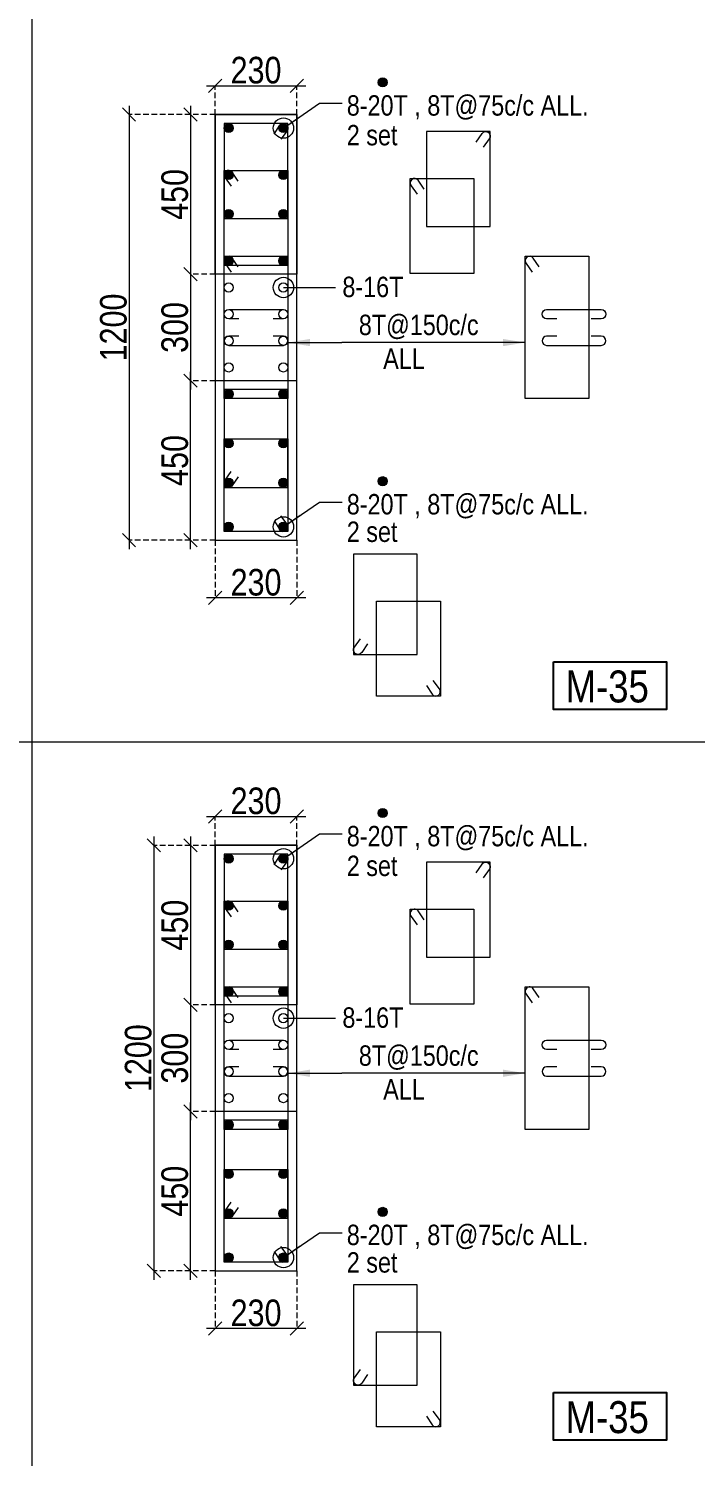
# Model space of a CAD drawing. Header units: millimetres. Extents: x 1112055 to 3390982, y -148532 to 766891.
# Drawn here: x 2112523 to 2120045, y 62093 to 78195 of the extents above; entities that cross this region are included whole.
import ezdxf
from ezdxf.enums import TextEntityAlignment as Align

# ---------------------------------------------------------------- set-up
doc = ezdxf.new("R2010")
doc.units = ezdxf.units.MM
doc.header["$PDMODE"] = 35
doc.header["$PDSIZE"] = -25
doc.linetypes.add('DASHED2', pattern=[0.375, 0.25, -0.125])
for name, color, linetype, lineweight in [('B COL', 1, 'Continuous', 30), ('B COL. SIZE DIM', 220, 'Continuous', 25), ('B COLSCH', 204, 'Continuous', 20), ('B STEEL', 34, 'Continuous', 15), ('B-ST TEXT', 7, 'Continuous', 9)]:
    doc.layers.add(name, color=color, linetype=linetype, lineweight=lineweight)
doc.layers.add('B TEXT', color=7, linetype='Continuous')
doc.styles.add('dim inside', font='romans.shx', dxfattribs={"width": 0.8, "height": 125})
doc.styles.add('SWINC', font='swissc.ttf')
doc.styles.add('TAHOMA', font='tahoma.ttf')
doc.dimstyles.new('dim inside', dxfattribs={"dimtxt": 125, "dimasz": 100, "dimexe": 0, "dimexo": 0, "dimgap": 10, "dimtad": 0, "dimdec": 0, "dimzin": 0, "dimdsep": 46, "dimtxsty": 'dim inside', "dimblk": 'SMALL', "dimcen": 0.09, "dimadec": 0, "dimazin": 0, "dimtfac": 1, "dimtdec": 0, "dimtofl": 0, "dimtmove": 0, "dimatfit": 3, "dimfxl": 1, "dimtolj": 1, "dimtzin": 0, "dimarcsym": 2})
doc.dimstyles.new('PARESH', dxfattribs={"dimscale": 0, "dimtxt": 300, "dimasz": 150, "dimexe": 150, "dimexo": 150, "dimgap": 25, "dimtad": 1, "dimdec": 0, "dimzin": 0, "dimdsep": 46, "dimtxsty": 'TAHOMA', "dimblk": 'ARCHTICK', "dimcen": 100, "dimdle": 150, "dimclrd": 251, "dimclre": 251, "dimclrt": 6, "dimadec": 0, "dimazin": 0, "dimtfac": 1, "dimtdec": 0, "dimtix": 1, "dimtofl": 0, "dimtmove": 0, "dimatfit": 2, "dimfxl": 0.18, "dimtolj": 1, "dimtzin": 0, "dimlwd": 9, "dimlwe": 9, "dimarcsym": 0})

# ---------------------------------------------------------------- blocks, each defined once
blk = doc.blocks.new('_Oblique')
at = {"color": 0, "linetype": 'ByBlock', "lineweight": -2}
blk.add_line((-0.5, -0.5), (0.5, 0.5), dxfattribs=at)
blk = doc.blocks.new('*D3553')
at = {"layer": 'B COL. SIZE DIM', "color": 250, "lineweight": 9, "ltscale": 250, "transparency": 16777216}
blk.add_line((2114529, 69309), (2115649, 69309), dxfattribs=at)
at = {"layer": 'B COL. SIZE DIM', "color": 250, "linetype": 'DASHED2', "lineweight": 9, "ltscale": 250, "transparency": 16777216}
for p, q in [((2114629, 68984), (2114629, 69309)), ((2115549, 68984), (2115549, 69309))]:
    blk.add_line(p, q, dxfattribs=at)
at = {"layer": 'Defpoints', "color": 0, "transparency": 16777216}
for p in [(2115549, 69309), (2114629, 68984), (2115549, 68984)]:
    blk.add_point(p, dxfattribs=at)
at = {"layer": 'B COL. SIZE DIM', "color": 250, "lineweight": 9, "transparency": 16777216, "xscale": 150, "yscale": 150, "zscale": 150, "rotation": 180}
blk.add_blockref('_Oblique', (2114629, 69309), dxfattribs=at)
at = {"layer": 'B COL. SIZE DIM', "color": 250, "lineweight": 9, "transparency": 16777216, "xscale": 150, "yscale": 150, "zscale": 150}
blk.add_blockref('_Oblique', (2115549, 69309), dxfattribs=at)
at = {"layer": 'B COL. SIZE DIM', "color": 6, "transparency": 16777216, "insert": (2115089, 69484), "char_height": 300, "attachment_point": 5, "style": 'SWINC'}
blk.add_mtext('\\A1;230', dxfattribs=at)
blk = doc.blocks.new('*D3554')
at = {"layer": 'B COL. SIZE DIM', "color": 250, "lineweight": 9, "ltscale": 250, "transparency": 16777216}
blk.add_line((2114348, 67284), (2114348, 65884), dxfattribs=at)
at = {"layer": 'B COL. SIZE DIM', "color": 250, "linetype": 'DASHED2', "lineweight": 9, "ltscale": 250, "transparency": 16777216}
for p, q in [((2114629, 67184), (2114348, 67184)), ((2114629, 65984), (2114348, 65984))]:
    blk.add_line(p, q, dxfattribs=at)
at = {"layer": 'Defpoints', "color": 0, "transparency": 16777216}
for p in [(2114629, 67184), (2114348, 65984), (2114629, 65984)]:
    blk.add_point(p, dxfattribs=at)
at = {"layer": 'B COL. SIZE DIM', "color": 250, "lineweight": 9, "transparency": 16777216, "xscale": 150, "yscale": 150, "zscale": 150}
for p, rotation in [((2114348, 67184), 90), ((2114348, 65984), 270)]:
    blk.add_blockref('_Oblique', p, dxfattribs=dict(at, rotation=rotation))
at = {"layer": 'B COL. SIZE DIM', "color": 6, "transparency": 16777216, "insert": (2114173, 66584), "char_height": 300, "attachment_point": 5, "rotation": 90, "style": 'SWINC'}
blk.add_mtext('\\A1;300', dxfattribs=at)
blk = doc.blocks.new('*D3555')
at = {"layer": 'B COL. SIZE DIM', "color": 250, "lineweight": 9, "ltscale": 250, "transparency": 16777216}
blk.add_line((2114348, 69084), (2114348, 67084), dxfattribs=at)
at = {"layer": 'B COL. SIZE DIM', "color": 250, "linetype": 'DASHED2', "lineweight": 9, "ltscale": 250, "transparency": 16777216}
for p, q in [((2114629, 68984), (2114348, 68984)), ((2114629, 67184), (2114348, 67184))]:
    blk.add_line(p, q, dxfattribs=at)
at = {"layer": 'Defpoints', "color": 0, "transparency": 16777216}
for p in [(2114629, 68984), (2114348, 67184), (2114629, 67184)]:
    blk.add_point(p, dxfattribs=at)
at = {"layer": 'B COL. SIZE DIM', "color": 250, "lineweight": 9, "transparency": 16777216, "xscale": 150, "yscale": 150, "zscale": 150}
for p, rotation in [((2114348, 68984), 90), ((2114348, 67184), 270)]:
    blk.add_blockref('_Oblique', p, dxfattribs=dict(at, rotation=rotation))
at = {"layer": 'B COL. SIZE DIM', "color": 6, "transparency": 16777216, "insert": (2114173, 68084), "char_height": 300, "attachment_point": 5, "rotation": 90, "style": 'SWINC'}
blk.add_mtext('\\A1;450', dxfattribs=at)
blk = doc.blocks.new('*D3556')
at = {"layer": 'B COL. SIZE DIM', "color": 250, "lineweight": 9, "ltscale": 250, "transparency": 16777216}
blk.add_line((2114348, 64084), (2114348, 66084), dxfattribs=at)
at = {"layer": 'B COL. SIZE DIM', "color": 250, "linetype": 'DASHED2', "lineweight": 9, "ltscale": 250, "transparency": 16777216}
for p, q in [((2114629, 65984), (2114348, 65984)), ((2114629, 64184), (2114348, 64184))]:
    blk.add_line(p, q, dxfattribs=at)
at = {"layer": 'Defpoints', "color": 0, "transparency": 16777216}
for p in [(2114348, 65984), (2114629, 65984), (2114629, 64184)]:
    blk.add_point(p, dxfattribs=at)
at = {"layer": 'B COL. SIZE DIM', "color": 250, "lineweight": 9, "transparency": 16777216, "xscale": 150, "yscale": 150, "zscale": 150}
for p, rotation in [((2114348, 65984), 90), ((2114348, 64184), 270)]:
    blk.add_blockref('_Oblique', p, dxfattribs=dict(at, rotation=rotation))
at = {"layer": 'B COL. SIZE DIM', "color": 6, "transparency": 16777216, "insert": (2114173, 65084), "char_height": 300, "attachment_point": 5, "rotation": 90, "style": 'SWINC'}
blk.add_mtext('\\A1;450', dxfattribs=at)
blk = doc.blocks.new('*D3557')
at = {"layer": 'B COL. SIZE DIM', "color": 250, "lineweight": 9, "ltscale": 250, "transparency": 16777216}
blk.add_line((2113936, 69084), (2113936, 64084), dxfattribs=at)
at = {"layer": 'B COL. SIZE DIM', "color": 250, "linetype": 'DASHED2', "lineweight": 9, "ltscale": 250, "transparency": 16777216}
for p, q in [((2114629, 68984), (2113936, 68984)), ((2114629, 64184), (2113936, 64184))]:
    blk.add_line(p, q, dxfattribs=at)
at = {"layer": 'Defpoints', "color": 0, "transparency": 16777216}
for p in [(2114629, 68984), (2113936, 64184), (2114629, 64184)]:
    blk.add_point(p, dxfattribs=at)
at = {"layer": 'B COL. SIZE DIM', "color": 250, "lineweight": 9, "transparency": 16777216, "xscale": 150, "yscale": 150, "zscale": 150}
for p, rotation in [((2113936, 68984), 90), ((2113936, 64184), 270)]:
    blk.add_blockref('_Oblique', p, dxfattribs=dict(at, rotation=rotation))
at = {"layer": 'B COL. SIZE DIM', "color": 6, "transparency": 16777216, "insert": (2113761, 66584), "char_height": 300, "attachment_point": 5, "rotation": 90, "style": 'SWINC'}
blk.add_mtext('\\A1;1200', dxfattribs=at)
blk = doc.blocks.new('*D3558')
at = {"layer": 'B COL. SIZE DIM', "color": 250, "linetype": 'DASHED2', "lineweight": 9, "ltscale": 250, "transparency": 16777216}
for p, q in [((2114629, 64184), (2114629, 63535)), ((2115549, 64184), (2115549, 63535))]:
    blk.add_line(p, q, dxfattribs=at)
at = {"layer": 'B COL. SIZE DIM', "color": 250, "lineweight": 9, "ltscale": 250, "transparency": 16777216}
blk.add_line((2115649, 63535), (2114529, 63535), dxfattribs=at)
at = {"layer": 'Defpoints', "color": 0, "transparency": 16777216}
for p in [(2114629, 64184), (2115549, 64184), (2114629, 63535)]:
    blk.add_point(p, dxfattribs=at)
at = {"layer": 'B COL. SIZE DIM', "color": 250, "lineweight": 9, "transparency": 16777216, "xscale": 150, "yscale": 150, "zscale": 150, "rotation": 180}
blk.add_blockref('_Oblique', (2114629, 63535), dxfattribs=at)
at = {"layer": 'B COL. SIZE DIM', "color": 250, "lineweight": 9, "transparency": 16777216, "xscale": 150, "yscale": 150, "zscale": 150}
blk.add_blockref('_Oblique', (2115549, 63535), dxfattribs=at)
at = {"layer": 'B COL. SIZE DIM', "color": 6, "transparency": 16777216, "insert": (2115089, 63710), "char_height": 300, "attachment_point": 5, "style": 'SWINC'}
blk.add_mtext('\\A1;230', dxfattribs=at)
blk = doc.blocks.new('_ArchTick')
at = {"color": 0, "linetype": 'ByBlock', "const_width": 0.15}
blk.add_lwpolyline([(-0.5, -0.5), (0.5, 0.5)], dxfattribs=at)
blk = doc.blocks.new('*D3559')
at = {"layer": 'B COL. SIZE DIM', "color": 250, "lineweight": 9, "ltscale": 250, "transparency": 16777216}
blk.add_line((2114529, 77549), (2115649, 77549), dxfattribs=at)
at = {"layer": 'B COL. SIZE DIM', "color": 250, "linetype": 'DASHED2', "lineweight": 9, "ltscale": 250, "transparency": 16777216}
for p, q in [((2114629, 77224), (2114629, 77549)), ((2115549, 77224), (2115549, 77549))]:
    blk.add_line(p, q, dxfattribs=at)
at = {"layer": 'Defpoints', "color": 0, "transparency": 16777216}
for p in [(2115549, 77549), (2114629, 77224), (2115549, 77224)]:
    blk.add_point(p, dxfattribs=at)
at = {"layer": 'B COL. SIZE DIM', "color": 250, "lineweight": 9, "transparency": 16777216, "xscale": 150, "yscale": 150, "zscale": 150, "rotation": 180}
blk.add_blockref('_Oblique', (2114629, 77549), dxfattribs=at)
at = {"layer": 'B COL. SIZE DIM', "color": 250, "lineweight": 9, "transparency": 16777216, "xscale": 150, "yscale": 150, "zscale": 150}
blk.add_blockref('_Oblique', (2115549, 77549), dxfattribs=at)
at = {"layer": 'B COL. SIZE DIM', "color": 6, "transparency": 16777216, "insert": (2115089, 77724), "char_height": 300, "attachment_point": 5, "style": 'SWINC'}
blk.add_mtext('\\A1;230', dxfattribs=at)
blk = doc.blocks.new('*D3560')
at = {"layer": 'B COL. SIZE DIM', "color": 250, "lineweight": 9, "ltscale": 250, "transparency": 16777216}
blk.add_line((2114348, 75524), (2114348, 74124), dxfattribs=at)
at = {"layer": 'B COL. SIZE DIM', "color": 250, "linetype": 'DASHED2', "lineweight": 9, "ltscale": 250, "transparency": 16777216}
for p, q in [((2114629, 75424), (2114348, 75424)), ((2114629, 74224), (2114348, 74224))]:
    blk.add_line(p, q, dxfattribs=at)
at = {"layer": 'Defpoints', "color": 0, "transparency": 16777216}
for p in [(2114629, 75424), (2114348, 74224), (2114629, 74224)]:
    blk.add_point(p, dxfattribs=at)
at = {"layer": 'B COL. SIZE DIM', "color": 250, "lineweight": 9, "transparency": 16777216, "xscale": 150, "yscale": 150, "zscale": 150}
for p, rotation in [((2114348, 75424), 90), ((2114348, 74224), 270)]:
    blk.add_blockref('_Oblique', p, dxfattribs=dict(at, rotation=rotation))
at = {"layer": 'B COL. SIZE DIM', "color": 6, "transparency": 16777216, "insert": (2114173, 74824), "char_height": 300, "attachment_point": 5, "rotation": 90, "style": 'SWINC'}
blk.add_mtext('\\A1;300', dxfattribs=at)
blk = doc.blocks.new('*D3561')
at = {"layer": 'B COL. SIZE DIM', "color": 250, "lineweight": 9, "ltscale": 250, "transparency": 16777216}
blk.add_line((2114348, 77324), (2114348, 75324), dxfattribs=at)
at = {"layer": 'B COL. SIZE DIM', "color": 250, "linetype": 'DASHED2', "lineweight": 9, "ltscale": 250, "transparency": 16777216}
for p, q in [((2114629, 77224), (2114348, 77224)), ((2114629, 75424), (2114348, 75424))]:
    blk.add_line(p, q, dxfattribs=at)
at = {"layer": 'Defpoints', "color": 0, "transparency": 16777216}
for p in [(2114629, 77224), (2114348, 75424), (2114629, 75424)]:
    blk.add_point(p, dxfattribs=at)
at = {"layer": 'B COL. SIZE DIM', "color": 250, "lineweight": 9, "transparency": 16777216, "xscale": 150, "yscale": 150, "zscale": 150}
for p, rotation in [((2114348, 77224), 90), ((2114348, 75424), 270)]:
    blk.add_blockref('_Oblique', p, dxfattribs=dict(at, rotation=rotation))
at = {"layer": 'B COL. SIZE DIM', "color": 6, "transparency": 16777216, "insert": (2114173, 76324), "char_height": 300, "attachment_point": 5, "rotation": 90, "style": 'SWINC'}
blk.add_mtext('\\A1;450', dxfattribs=at)
blk = doc.blocks.new('*D3562')
at = {"layer": 'B COL. SIZE DIM', "color": 250, "lineweight": 9, "ltscale": 250, "transparency": 16777216}
blk.add_line((2114348, 72324), (2114348, 74324), dxfattribs=at)
at = {"layer": 'B COL. SIZE DIM', "color": 250, "linetype": 'DASHED2', "lineweight": 9, "ltscale": 250, "transparency": 16777216}
for p, q in [((2114629, 74224), (2114348, 74224)), ((2114629, 72424), (2114348, 72424))]:
    blk.add_line(p, q, dxfattribs=at)
at = {"layer": 'Defpoints', "color": 0, "transparency": 16777216}
for p in [(2114348, 74224), (2114629, 74224), (2114629, 72424)]:
    blk.add_point(p, dxfattribs=at)
at = {"layer": 'B COL. SIZE DIM', "color": 250, "lineweight": 9, "transparency": 16777216, "xscale": 150, "yscale": 150, "zscale": 150}
for p, rotation in [((2114348, 74224), 90), ((2114348, 72424), 270)]:
    blk.add_blockref('_Oblique', p, dxfattribs=dict(at, rotation=rotation))
at = {"layer": 'B COL. SIZE DIM', "color": 6, "transparency": 16777216, "insert": (2114173, 73324), "char_height": 300, "attachment_point": 5, "rotation": 90, "style": 'SWINC'}
blk.add_mtext('\\A1;450', dxfattribs=at)
blk = doc.blocks.new('*D3563')
at = {"layer": 'B COL. SIZE DIM', "color": 250, "lineweight": 9, "ltscale": 250, "transparency": 16777216}
blk.add_line((2113656, 77324), (2113656, 72324), dxfattribs=at)
at = {"layer": 'B COL. SIZE DIM', "color": 250, "linetype": 'DASHED2', "lineweight": 9, "ltscale": 250, "transparency": 16777216}
for p, q in [((2114629, 77224), (2113656, 77224)), ((2114629, 72424), (2113656, 72424))]:
    blk.add_line(p, q, dxfattribs=at)
at = {"layer": 'Defpoints', "color": 0, "transparency": 16777216}
for p in [(2114629, 77224), (2113656, 72424), (2114629, 72424)]:
    blk.add_point(p, dxfattribs=at)
at = {"layer": 'B COL. SIZE DIM', "color": 250, "lineweight": 9, "transparency": 16777216, "xscale": 150, "yscale": 150, "zscale": 150}
for p, rotation in [((2113656, 77224), 90), ((2113656, 72424), 270)]:
    blk.add_blockref('_Oblique', p, dxfattribs=dict(at, rotation=rotation))
at = {"layer": 'B COL. SIZE DIM', "color": 6, "transparency": 16777216, "insert": (2113481, 74824), "char_height": 300, "attachment_point": 5, "rotation": 90, "style": 'SWINC'}
blk.add_mtext('\\A1;1200', dxfattribs=at)
blk = doc.blocks.new('*D3564')
at = {"layer": 'B COL. SIZE DIM', "color": 250, "linetype": 'DASHED2', "lineweight": 9, "ltscale": 250, "transparency": 16777216}
for p, q in [((2114629, 72424), (2114629, 71774)), ((2115549, 72424), (2115549, 71774))]:
    blk.add_line(p, q, dxfattribs=at)
at = {"layer": 'B COL. SIZE DIM', "color": 250, "lineweight": 9, "ltscale": 250, "transparency": 16777216}
blk.add_line((2115649, 71774), (2114529, 71774), dxfattribs=at)
at = {"layer": 'Defpoints', "color": 0, "transparency": 16777216}
for p in [(2114629, 72424), (2115549, 72424), (2114629, 71774)]:
    blk.add_point(p, dxfattribs=at)
at = {"layer": 'B COL. SIZE DIM', "color": 250, "lineweight": 9, "transparency": 16777216, "xscale": 150, "yscale": 150, "zscale": 150, "rotation": 180}
blk.add_blockref('_Oblique', (2114629, 71774), dxfattribs=at)
at = {"layer": 'B COL. SIZE DIM', "color": 250, "lineweight": 9, "transparency": 16777216, "xscale": 150, "yscale": 150, "zscale": 150}
blk.add_blockref('_Oblique', (2115549, 71774), dxfattribs=at)
at = {"layer": 'B COL. SIZE DIM', "color": 6, "transparency": 16777216, "insert": (2115089, 71949), "char_height": 300, "attachment_point": 5, "style": 'SWINC'}
blk.add_mtext('\\A1;230', dxfattribs=at)

msp = doc.modelspace()

# ---------------------------------------------------------------- hatches: boundary and pattern name
at = {"layer": 'B STEEL', "lineweight": 13}
h = msp.add_hatch(color=256, dxfattribs=at)
h.dxf.hatch_style = 1
edge = h.paths.add_edge_path()
edge.add_ellipse((2116517.3, 77587.5), major_axis=(51.4, 0), ratio=1, start_angle=0, end_angle=360)
h = msp.add_hatch(color=256, dxfattribs=at)
h.dxf.hatch_style = 1
edge = h.paths.add_edge_path()
edge.add_ellipse((2114780.4, 77072.6), major_axis=(51.4, 0), ratio=1, start_angle=0, end_angle=360)
h = msp.add_hatch(color=256, dxfattribs=at)
h.dxf.hatch_style = 1
edge = h.paths.add_edge_path()
edge.add_ellipse((2115397.6, 77072.6), major_axis=(51.4, 0), ratio=1, start_angle=0, end_angle=360)
h = msp.add_hatch(color=256, dxfattribs=at)
h.dxf.hatch_style = 1
edge = h.paths.add_edge_path()
edge.add_ellipse((2114780.4, 76543.2), major_axis=(51.4, 0), ratio=1, start_angle=0, end_angle=360)
h = msp.add_hatch(color=256, dxfattribs=at)
h.dxf.hatch_style = 1
edge = h.paths.add_edge_path()
edge.add_ellipse((2115397.6, 76543.2), major_axis=(51.4, 0), ratio=1, start_angle=0, end_angle=360)
h = msp.add_hatch(color=256, dxfattribs=at)
h.dxf.hatch_style = 1
edge = h.paths.add_edge_path()
edge.add_ellipse((2114780.4, 76104.3), major_axis=(51.4, 0), ratio=1, start_angle=0, end_angle=360)
h = msp.add_hatch(color=256, dxfattribs=at)
h.dxf.hatch_style = 1
edge = h.paths.add_edge_path()
edge.add_ellipse((2115397.6, 76104.3), major_axis=(51.4, 0), ratio=1, start_angle=0, end_angle=360)
h = msp.add_hatch(color=256, dxfattribs=at)
h.dxf.hatch_style = 1
edge = h.paths.add_edge_path()
edge.add_ellipse((2114780.4, 75575.4), major_axis=(51.4, 0), ratio=1, start_angle=0, end_angle=360)
h = msp.add_hatch(color=256, dxfattribs=at)
h.dxf.hatch_style = 1
edge = h.paths.add_edge_path()
edge.add_ellipse((2115397.6, 75575.4), major_axis=(51.4, 0), ratio=1, start_angle=0, end_angle=360)
h = msp.add_hatch(color=256, dxfattribs=at)
h.dxf.hatch_style = 1
edge = h.paths.add_edge_path()
edge.add_ellipse((2114780.4, 74072.6), major_axis=(51.4, 0), ratio=1, start_angle=0, end_angle=360)
h = msp.add_hatch(color=256, dxfattribs=at)
h.dxf.hatch_style = 1
edge = h.paths.add_edge_path()
edge.add_ellipse((2115397.6, 74072.6), major_axis=(51.4, 0), ratio=1, start_angle=0, end_angle=360)
h = msp.add_hatch(color=256, dxfattribs=at)
h.dxf.hatch_style = 1
edge = h.paths.add_edge_path()
edge.add_ellipse((2114780.4, 73516.6), major_axis=(51.4, 0), ratio=1, start_angle=0, end_angle=360)
h = msp.add_hatch(color=256, dxfattribs=at)
h.dxf.hatch_style = 1
edge = h.paths.add_edge_path()
edge.add_ellipse((2115397.6, 73516.6), major_axis=(51.4, 0), ratio=1, start_angle=0, end_angle=360)
h = msp.add_hatch(color=256, dxfattribs=at)
h.dxf.hatch_style = 1
edge = h.paths.add_edge_path()
edge.add_ellipse((2114780.4, 73072.4), major_axis=(51.4, 0), ratio=1, start_angle=0, end_angle=360)
h = msp.add_hatch(color=256, dxfattribs=at)
h.dxf.hatch_style = 1
edge = h.paths.add_edge_path()
edge.add_ellipse((2115397.6, 73072.4), major_axis=(51.4, 0), ratio=1, start_angle=0, end_angle=360)
h = msp.add_hatch(color=256, dxfattribs=at)
h.dxf.hatch_style = 1
edge = h.paths.add_edge_path()
edge.add_ellipse((2116517.3, 73090.3), major_axis=(51.4, 0), ratio=1, start_angle=0, end_angle=360)
h = msp.add_hatch(color=256, dxfattribs=at)
h.dxf.hatch_style = 1
edge = h.paths.add_edge_path()
edge.add_ellipse((2114780.4, 72575.4), major_axis=(51.4, 0), ratio=1, start_angle=0, end_angle=360)
h = msp.add_hatch(color=256, dxfattribs=at)
h.dxf.hatch_style = 1
edge = h.paths.add_edge_path()
edge.add_ellipse((2115397.6, 72575.4), major_axis=(51.4, 0), ratio=1, start_angle=0, end_angle=360)
h = msp.add_hatch(color=256, dxfattribs=at)
h.dxf.hatch_style = 1
edge = h.paths.add_edge_path()
edge.add_ellipse((2116517.3, 69347.6), major_axis=(51.4, 0), ratio=1, start_angle=0, end_angle=360)
h = msp.add_hatch(color=256, dxfattribs=at)
h.dxf.hatch_style = 1
edge = h.paths.add_edge_path()
edge.add_ellipse((2114780.4, 68832.7), major_axis=(51.4, 0), ratio=1, start_angle=0, end_angle=360)
h = msp.add_hatch(color=256, dxfattribs=at)
h.dxf.hatch_style = 1
edge = h.paths.add_edge_path()
edge.add_ellipse((2115397.6, 68832.7), major_axis=(51.4, 0), ratio=1, start_angle=0, end_angle=360)
h = msp.add_hatch(color=256, dxfattribs=at)
h.dxf.hatch_style = 1
edge = h.paths.add_edge_path()
edge.add_ellipse((2114780.4, 68303.4), major_axis=(51.4, 0), ratio=1, start_angle=0, end_angle=360)
h = msp.add_hatch(color=256, dxfattribs=at)
h.dxf.hatch_style = 1
edge = h.paths.add_edge_path()
edge.add_ellipse((2115397.6, 68303.4), major_axis=(51.4, 0), ratio=1, start_angle=0, end_angle=360)
h = msp.add_hatch(color=256, dxfattribs=at)
h.dxf.hatch_style = 1
edge = h.paths.add_edge_path()
edge.add_ellipse((2114780.4, 67864.5), major_axis=(51.4, 0), ratio=1, start_angle=0, end_angle=360)
h = msp.add_hatch(color=256, dxfattribs=at)
h.dxf.hatch_style = 1
edge = h.paths.add_edge_path()
edge.add_ellipse((2115397.6, 67864.5), major_axis=(51.4, 0), ratio=1, start_angle=0, end_angle=360)
h = msp.add_hatch(color=256, dxfattribs=at)
h.dxf.hatch_style = 1
edge = h.paths.add_edge_path()
edge.add_ellipse((2114780.4, 67335.5), major_axis=(51.4, 0), ratio=1, start_angle=0, end_angle=360)
h = msp.add_hatch(color=256, dxfattribs=at)
h.dxf.hatch_style = 1
edge = h.paths.add_edge_path()
edge.add_ellipse((2115397.6, 67335.5), major_axis=(51.4, 0), ratio=1, start_angle=0, end_angle=360)
h = msp.add_hatch(color=256, dxfattribs=at)
h.dxf.hatch_style = 1
edge = h.paths.add_edge_path()
edge.add_ellipse((2114780.4, 65832.7), major_axis=(51.4, 0), ratio=1, start_angle=0, end_angle=360)
h = msp.add_hatch(color=256, dxfattribs=at)
h.dxf.hatch_style = 1
edge = h.paths.add_edge_path()
edge.add_ellipse((2115397.6, 65832.7), major_axis=(51.4, 0), ratio=1, start_angle=0, end_angle=360)
h = msp.add_hatch(color=256, dxfattribs=at)
h.dxf.hatch_style = 1
edge = h.paths.add_edge_path()
edge.add_ellipse((2114780.4, 65276.8), major_axis=(51.4, 0), ratio=1, start_angle=0, end_angle=360)
h = msp.add_hatch(color=256, dxfattribs=at)
h.dxf.hatch_style = 1
edge = h.paths.add_edge_path()
edge.add_ellipse((2115397.6, 65276.8), major_axis=(51.4, 0), ratio=1, start_angle=0, end_angle=360)
h = msp.add_hatch(color=256, dxfattribs=at)
h.dxf.hatch_style = 1
edge = h.paths.add_edge_path()
edge.add_ellipse((2116517.3, 64850.4), major_axis=(51.4, 0), ratio=1, start_angle=0, end_angle=360)
h = msp.add_hatch(color=256, dxfattribs=at)
h.dxf.hatch_style = 1
edge = h.paths.add_edge_path()
edge.add_ellipse((2114780.4, 64832.6), major_axis=(51.4, 0), ratio=1, start_angle=0, end_angle=360)
h = msp.add_hatch(color=256, dxfattribs=at)
h.dxf.hatch_style = 1
edge = h.paths.add_edge_path()
edge.add_ellipse((2115397.6, 64832.6), major_axis=(51.4, 0), ratio=1, start_angle=0, end_angle=360)
h = msp.add_hatch(color=256, dxfattribs=at)
h.dxf.hatch_style = 1
edge = h.paths.add_edge_path()
edge.add_ellipse((2114780.4, 64335.5), major_axis=(51.4, 0), ratio=1, start_angle=0, end_angle=360)
h = msp.add_hatch(color=256, dxfattribs=at)
h.dxf.hatch_style = 1
edge = h.paths.add_edge_path()
edge.add_ellipse((2115397.6, 64335.5), major_axis=(51.4, 0), ratio=1, start_angle=0, end_angle=360)

# ---------------------------------------------------------------- linework, layer by layer
at = {"layer": 'B COL', "lineweight": 13}
for points in [[(2114629, 72424), (2115549, 72424), (2115549, 77224), (2114629, 77224)], [(2114629, 77224), (2115549, 77224), (2115549, 75424), (2114629, 75424)], [(2114629, 72424), (2115549, 72424), (2115549, 74224), (2114629, 74224)], [(2114629, 64184.1), (2115549, 64184.1), (2115549, 68984.1), (2114629, 68984.1)], [(2114629, 68984.1), (2115549, 68984.1), (2115549, 67184.1), (2114629, 67184.1)], [(2114629, 64184.1), (2115549, 64184.1), (2115549, 65984.1), (2114629, 65984.1)]]:
    msp.add_lwpolyline(points, close=True, dxfattribs=at)
at = {"layer": 'B COLSCH', "color": 250, "lineweight": 0}
for p, q in [((2112561.4, 86630.3), (2112561.4, 21698.7)), ((2079293.2, 70150.6), (2221391.2, 70150.6))]:
    msp.add_line(p, q, dxfattribs=at)
at = {"layer": 'B STEEL', "lineweight": 13}
for points in [[(2114729, 76052.9), (2115449, 76052.9), (2115449, 77124), (2114729, 77124)], [(2117010.3, 75962.2), (2117730.3, 75962.2), (2117730.3, 77033.3), (2117010.3, 77033.3)], [(2114729, 76594.6), (2115449, 76594.6), (2115449, 75524), (2114729, 75524)], [(2116826.9, 76503.9), (2117546.9, 76503.9), (2117546.9, 75433.3), (2116826.9, 75433.3)], [(2114729, 73021), (2115449, 73021), (2115449, 74124), (2114729, 74124)], [(2114729, 73568), (2115449, 73568), (2115449, 72524), (2114729, 72524)], [(2116188.1, 71137.1), (2116908.1, 71137.1), (2116908.1, 72267.1), (2116188.1, 72267.1)], [(2116447.9, 71738.2), (2117167.9, 71738.2), (2117167.9, 70667.1), (2116447.9, 70667.1)], [(2114729, 67813.1), (2115449, 67813.1), (2115449, 68884.1), (2114729, 68884.1)], [(2117010.3, 67722.3), (2117730.3, 67722.3), (2117730.3, 68793.4), (2117010.3, 68793.4)], [(2114729, 68354.8), (2115449, 68354.8), (2115449, 67284.1), (2114729, 67284.1)], [(2116826.9, 68264.1), (2117546.9, 68264.1), (2117546.9, 67193.4), (2116826.9, 67193.4)], [(2114729, 64781.2), (2115449, 64781.2), (2115449, 65884.1), (2114729, 65884.1)], [(2114729, 65328.2), (2115449, 65328.2), (2115449, 64284.1), (2114729, 64284.1)], [(2116188.1, 62897.3), (2116908.1, 62897.3), (2116908.1, 64027.2), (2116188.1, 64027.2)], [(2116447.9, 63498.3), (2117167.9, 63498.3), (2117167.9, 62427.2), (2116447.9, 62427.2)]]:
    msp.add_lwpolyline(points, close=True, dxfattribs=at)
for points in [[(2115292, 77003.8), (2115356.7, 77103.8, -1), (2115438.4, 77041.3), (2115369.4, 76946.5)], [(2115292, 77003.8), (2115356.7, 77103.8, -1), (2115438.4, 77041.3), (2115369.4, 76946.5)], [(2117573.3, 76913.1), (2117638.1, 77013.1, -1), (2117719.8, 76950.6), (2117650.8, 76855.8)], [(2114886, 76474.5), (2114821.3, 76574.4, 1), (2114739.6, 76512), (2114808.6, 76417.1)], [(2116983.9, 76383.7), (2116919.1, 76483.7, 1), (2116837.4, 76421.3), (2116906.5, 76326.4)], [(2114886, 73141.2), (2114821.3, 73041.2, -1), (2114739.6, 73103.7), (2114808.6, 73198.5)], [(2115292, 72644.2), (2115356.7, 72544.2, 1), (2115438.4, 72606.6), (2115369.4, 72701.5)], [(2115292, 72644.2), (2115356.7, 72544.2, 1), (2115438.4, 72606.6), (2115369.4, 72701.5)], [(2116345.1, 71257.3), (2116280.4, 71157.3, -1), (2116198.6, 71219.7), (2116267.7, 71314.6)], [(2117010.9, 70787.3), (2117075.6, 70687.3, 1), (2117157.4, 70749.7), (2117088.3, 70844.6)], [(2115292, 68764), (2115356.7, 68863.9, -1), (2115438.4, 68801.5), (2115369.4, 68706.6)], [(2115292, 68764), (2115356.7, 68863.9, -1), (2115438.4, 68801.5), (2115369.4, 68706.6)], [(2117573.3, 68673.2), (2117638.1, 68773.2, -1), (2117719.8, 68710.8), (2117650.8, 68615.9)], [(2114886, 68234.6), (2114821.3, 68334.6, 1), (2114739.6, 68272.2), (2114808.6, 68177.3)], [(2116983.9, 68143.9), (2116919.1, 68243.9, 1), (2116837.4, 68181.4), (2116906.5, 68086.6)], [(2114886, 64901.4), (2114821.3, 64801.4, -1), (2114739.6, 64863.8), (2114808.6, 64958.7)], [(2115292, 64404.3), (2115356.7, 64304.3, 1), (2115438.4, 64366.8), (2115369.4, 64461.6)], [(2115292, 64404.3), (2115356.7, 64304.3, 1), (2115438.4, 64366.8), (2115369.4, 64461.6)], [(2116345.1, 63017.4), (2116280.4, 62917.5, -1), (2116198.6, 62979.9), (2116267.7, 63074.8)], [(2117010.9, 62547.4), (2117075.6, 62447.4, 1), (2117157.4, 62509.9), (2117088.3, 62604.7)]]:
    msp.add_lwpolyline(points, format="xyb", dxfattribs=at)
at = {"layer": 'B STEEL', "color": 3, "lineweight": 13}
for points in [[(2115449, 74021.1), (2114729, 74021.1), (2114729, 75626.8), (2115449, 75626.8)], [(2118843.7, 74021.1), (2118123.7, 74021.1), (2118123.7, 75626.8), (2118843.7, 75626.8)], [(2115449, 65781.3), (2114729, 65781.3), (2114729, 67387), (2115449, 67387)], [(2118843.7, 65781.3), (2118123.7, 65781.3), (2118123.7, 67387), (2118843.7, 67387)]]:
    msp.add_lwpolyline(points, close=True, dxfattribs=at)
for points in [[(2114886, 75506.6), (2114821.3, 75606.6, 1), (2114739.6, 75544.2), (2114808.6, 75449.3)], [(2118280.7, 75506.6), (2118216, 75606.6, 1), (2118134.3, 75544.2), (2118203.3, 75449.3)], [(2114895, 74922.8), (2114780.4, 74922.8, -1), (2114780.4, 75025.7), (2115397.6, 75025.7, -1), (2115397.6, 74922.8), (2115283, 74922.8)], [(2118481.2, 74922.8), (2118366.6, 74922.8, -1), (2118366.6, 75025.7), (2118983.8, 75025.7, -1), (2118983.8, 74922.8), (2118869.3, 74922.8)], [(2114895, 74725.1), (2114780.4, 74725.1, 1), (2114780.4, 74622.3), (2115397.6, 74622.3, 1), (2115397.6, 74725.1), (2115283, 74725.1)], [(2118481.2, 74725.1), (2118366.6, 74725.1, 1), (2118366.6, 74622.3), (2118983.8, 74622.3, 1), (2118983.8, 74725.1), (2118869.3, 74725.1)], [(2114886, 67266.8), (2114821.3, 67366.8, 1), (2114739.6, 67304.3), (2114808.6, 67209.4)], [(2118280.7, 67266.8), (2118216, 67366.8, 1), (2118134.3, 67304.3), (2118203.3, 67209.4)], [(2114895, 66683), (2114780.4, 66683, -1), (2114780.4, 66785.8), (2115397.6, 66785.8, -1), (2115397.6, 66683), (2115283, 66683)], [(2118481.2, 66683), (2118366.6, 66683, -1), (2118366.6, 66785.8), (2118983.8, 66785.8, -1), (2118983.8, 66683), (2118869.3, 66683)], [(2114895, 66485.3), (2114780.4, 66485.3, 1), (2114780.4, 66382.4), (2115397.6, 66382.4, 1), (2115397.6, 66485.3), (2115283, 66485.3)], [(2118481.2, 66485.3), (2118366.6, 66485.3, 1), (2118366.6, 66382.4), (2118983.8, 66382.4, 1), (2118983.8, 66485.3), (2118869.3, 66485.3)]]:
    msp.add_lwpolyline(points, format="xyb", dxfattribs=at)
at = {"layer": 'B STEEL', "lineweight": 13}
for centre in [(2116517.3, 77587.5), (2114780.4, 77072.6), (2115397.6, 77072.6), (2114780.4, 76543.2), (2115397.6, 76543.2), (2114780.4, 76104.3), (2115397.6, 76104.3), (2114780.4, 75575.4), (2115397.6, 75575.4), (2114780.4, 75274.8), (2115397.6, 75274.8), (2114780.4, 74974.3), (2115397.6, 74974.3), (2114780.4, 74673.7), (2115397.6, 74673.7), (2114780.4, 74373.1), (2115397.6, 74373.1), (2114780.4, 74072.6), (2115397.6, 74072.6), (2114780.4, 73516.6), (2115397.6, 73516.6), (2114780.4, 73072.4), (2115397.6, 73072.4), (2116517.3, 73090.3), (2114780.4, 72575.4), (2115397.6, 72575.4), (2116517.3, 69347.6), (2114780.4, 68832.7), (2115397.6, 68832.7), (2114780.4, 68303.4), (2115397.6, 68303.4), (2114780.4, 67864.5), (2115397.6, 67864.5), (2114780.4, 67335.5), (2115397.6, 67335.5), (2114780.4, 67035), (2115397.6, 67035), (2114780.4, 66734.4), (2115397.6, 66734.4), (2114780.4, 66433.9), (2115397.6, 66433.9), (2114780.4, 66133.3), (2115397.6, 66133.3), (2114780.4, 65832.7), (2115397.6, 65832.7), (2114780.4, 65276.8), (2115397.6, 65276.8), (2116517.3, 64850.4), (2114780.4, 64832.6), (2115397.6, 64832.6), (2114780.4, 64335.5), (2115397.6, 64335.5)]:
    msp.add_circle(centre, 51.4, dxfattribs=at)
at = {"layer": 'B TEXT', "color": 1}
for points in [[(2118443, 71052.2), (2119717.6, 71052.2), (2119717.6, 70514.2), (2118443, 70514.2)], [(2118443, 62812.3), (2119717.6, 62812.3), (2119717.6, 62274.4), (2118443, 62274.4)]]:
    msp.add_lwpolyline(points, close=True, dxfattribs=at)

# ---------------------------------------------------------------- texts
at = {"layer": 'B TEXT', "lineweight": 15, "style": 'SWINC'}
for s, p in [('8-20T , 8T@75c/c ALL.', (2116112.6, 77143.9)), ('2 set', (2116112.6, 76809)), ('8-16T', (2116063, 75097.5)), ('8T@150c/c', (2116248.5, 74668.8)), ('ALL', (2116523.1, 74288)), ('8-20T , 8T@75c/c ALL.', (2116112.6, 72646.7)), ('2 set', (2116112.6, 72336.5)), ('8-20T , 8T@75c/c ALL.', (2116112.6, 68904)), ('2 set', (2116112.6, 68569.2)), ('8-16T', (2116063, 66857.7)), ('8T@150c/c', (2116248.5, 66428.9)), ('ALL', (2116523.1, 66048.2)), ('8-20T , 8T@75c/c ALL.', (2116112.6, 64406.9)), ('2 set', (2116112.6, 64096.7))]:
    msp.add_text(s, height=230, dxfattribs=at).set_placement(p, align=Align.BOTTOM_LEFT)
at = {"layer": 'B TEXT', "color": 1, "style": 'SWINC'}
for p in [(2118580.3, 70487.7), (2118580.3, 62247.8)]:
    msp.add_text('M-35', height=360, dxfattribs=at).set_placement(p, align=Align.BOTTOM_LEFT)

# ---------------------------------------------------------------- dimensions: what is measured, and where the dimension line sits
at = {"layer": 'B COL. SIZE DIM', "color": 250, "ltscale": 250}
for base, p1, p2, picture, middle in [((2115549, 77548.8), (2114629, 77224), (2115549, 77224), '*D3559', (2115089, 77723.8)), ((2114629, 71774.4), (2115549, 72424), (2114629, 72424), '*D3564', (2115089, 71949.4)), ((2115549, 69309), (2114629, 68984.1), (2115549, 68984.1), '*D3553', (2115089, 69484)), ((2114629, 63534.6), (2115549, 64184.1), (2114629, 64184.1), '*D3558', (2115089, 63709.6))]:
    dim = msp.add_linear_dim(base=base, p1=p1, p2=p2, dimstyle='dim inside', override={"dimtxt": 300, "dimasz": 150, "dimgap": 25, "dimtad": 3, "dimlfac": 0.25, "dimtxsty": 'SWINC', "dimblk1": 'Oblique', "dimblk2": 'Oblique', "dimsah": 1, "dimdle": 100, "dimclrd": 250, "dimclre": 250, "dimclrt": 6, "dimfxl": 1000, "dimlwd": 9, "dimlwe": 9}, dxfattribs=at)
    dim.commit()
    dim.dimension.update_dxf_attribs({"geometry": picture, "text_midpoint": middle})
for base, p1, p2, angle, picture, middle in [((2113656.3, 72424), (2114629, 77224), (2114629, 72424), 90, '*D3563', (2113481.3, 74824)), ((2114348.5, 75424), (2114629, 77224), (2114629, 75424), 90, '*D3561', (2114173.5, 76324)), ((2114348.5, 74224), (2114629, 75424), (2114629, 74224), 90, '*D3560', (2114173.5, 74824)), ((2114348.5, 74224), (2114629, 72424), (2114629, 74224), 270, '*D3562', (2114173.5, 73324)), ((2113936.3, 64184.1), (2114629, 68984.1), (2114629, 64184.1), 90, '*D3557', (2113761.3, 66584.1)), ((2114348.5, 67184.1), (2114629, 68984.1), (2114629, 67184.1), 90, '*D3555', (2114173.5, 68084.1)), ((2114348.5, 65984.1), (2114629, 67184.1), (2114629, 65984.1), 90, '*D3554', (2114173.5, 66584.1)), ((2114348.5, 65984.1), (2114629, 64184.1), (2114629, 65984.1), 270, '*D3556', (2114173.5, 65084.1))]:
    dim = msp.add_linear_dim(base=base, p1=p1, p2=p2, angle=angle, dimstyle='dim inside', override={"dimtxt": 300, "dimasz": 150, "dimgap": 25, "dimtad": 3, "dimlfac": 0.25, "dimtxsty": 'SWINC', "dimblk1": 'Oblique', "dimblk2": 'Oblique', "dimsah": 1, "dimdle": 100, "dimclrd": 250, "dimclre": 250, "dimclrt": 6, "dimfxl": 1000, "dimlwd": 9, "dimlwe": 9}, dxfattribs=at)
    dim.commit()
    dim.dimension.update_dxf_attribs({"geometry": picture, "text_midpoint": middle})

# ---------------------------------------------------------------- leaders
at = {"layer": 'B-ST TEXT', "lineweight": 15}
for points, override in [([(2115397.6, 77072.6), (2115804.7, 77352.2), (2116059.2, 77352.2)], {"dimscale": 1, "dimasz": 230, "dimtad": 0, "dimclrd": 0, "dimldrblk": 'Origin', "dimtfill": 2}), ([(2115397.6, 75274.8), (2115986, 75274.8)], {"dimscale": 1, "dimasz": 230, "dimtad": 0, "dimclrd": 0, "dimldrblk": 'Origin', "dimtfill": 2}), ([(2115449, 74653.8), (2116058.2, 74653.8)], {"dimscale": 1, "dimasz": 250, "dimtad": 0, "dimclrd": 0, "dimtfill": 2}), ([(2118123.7, 74653.8), (2116058.2, 74653.8)], {"dimscale": 1, "dimasz": 250, "dimtad": 0, "dimclrd": 0, "dimtfill": 2}), ([(2115397.6, 72575.4), (2115804.7, 72855), (2116059.2, 72855)], {"dimscale": 1, "dimasz": 230, "dimtad": 0, "dimclrd": 0, "dimldrblk": 'Origin', "dimtfill": 2}), ([(2115397.6, 68832.7), (2115804.7, 69112.3), (2116059.2, 69112.3)], {"dimscale": 1, "dimasz": 230, "dimtad": 0, "dimclrd": 0, "dimldrblk": 'Origin', "dimtfill": 2}), ([(2115397.6, 67035), (2115986, 67035)], {"dimscale": 1, "dimasz": 230, "dimtad": 0, "dimclrd": 0, "dimldrblk": 'Origin', "dimtfill": 2}), ([(2115449, 66414), (2116058.2, 66414)], {"dimscale": 1, "dimasz": 250, "dimtad": 0, "dimclrd": 0, "dimtfill": 2}), ([(2118123.7, 66414), (2116058.2, 66414)], {"dimscale": 1, "dimasz": 250, "dimtad": 0, "dimclrd": 0, "dimtfill": 2}), ([(2115397.6, 64335.5), (2115804.7, 64615.2), (2116059.2, 64615.2)], {"dimscale": 1, "dimasz": 230, "dimtad": 0, "dimclrd": 0, "dimldrblk": 'Origin', "dimtfill": 2})]:
    msp.add_leader(points, dimstyle='PARESH', override=override, dxfattribs=at)

doc.saveas('drawing.dxf')
